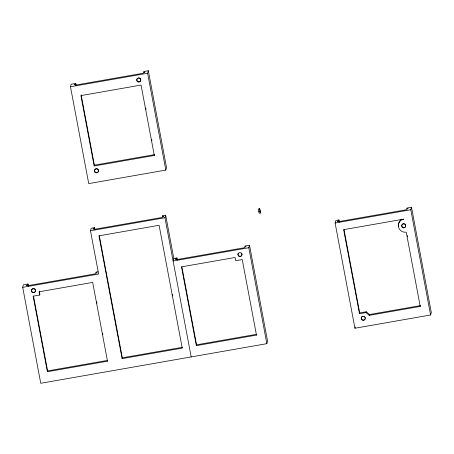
<?xml version="1.0" encoding="UTF-8"?>
<svg xmlns="http://www.w3.org/2000/svg" width="454" height="454" viewBox="0 0 454 454"><rect width="100%" height="100%" fill="white"/><g stroke="black" fill="none" stroke-linecap="round" stroke-linejoin="round"><path stroke-width="0.68" d="M75.756 83.44L75.602 83.984L74.127 84.813L75.432 84.586L75.273 85.159L143.254 73.247L143.419 72.68L144.724 72.447L144.826 72.078L143.583 72.078L143.736 71.528L148.316 70.728L166.527 167.571L165.823 170.091L88.723 183.598L70.484 86.759L71.187 84.24L75.756 83.44L76.017 84.824M249.507 245.211L248.798 247.736L173.11 260.988L173.82 258.474L176.947 257.923L176.793 258.468L175.426 258.928L175.318 259.296L176.629 259.069L176.464 259.643L244.451 247.736L244.61 247.163L245.915 246.936L246.023 246.562L244.78 246.562L244.933 246.017L249.507 245.211L267.554 341.153L266.844 343.672L40.746 383.272L22.7 287.331L23.409 284.811L27.983 284.011L28.375 286.094M28.091 285.946L27.983 284.011M47.375 371.718L47.602 370.918L107.74 360.38L107.513 361.185L47.375 371.718L33.142 296.173L39.68 295.032L39.907 294.226L39.299 290.997M94.398 165.177L154.536 154.644L154.315 155.45L94.171 165.982L94.398 165.177L81.141 94.801M94.67 229.605L94.563 227.664L91.192 228.254L90.477 230.774L98.626 274.034L22.7 287.331M165.823 170.091L147.607 73.247L148.316 70.728M122.103 358.637L98.966 235.83L159.104 225.292L182.241 348.099L122.103 358.637L122.325 357.831L99.324 235.717M173.82 258.474L165.67 215.213L162.543 215.758L162.39 216.303L163.633 216.303L163.525 216.677L162.22 216.904L162.061 217.477L94.074 229.383L94.239 228.81L92.928 229.043L94.409 228.214M191.185 356.923L164.961 217.727L165.67 215.213M196.565 344.83L256.703 334.297L256.476 335.097L196.338 345.63L196.565 344.83L181.855 266.753M338.945 219.946L338.792 220.491L337.316 221.319L338.622 221.092L338.463 221.66L406.444 209.754L406.608 209.181L407.913 208.953L408.015 208.579L406.773 208.579L406.926 208.034L411.506 207.234L431.3 312.471L430.591 314.991L354.932 328.242L335.109 223.01L335.818 220.491L338.945 219.946L339.337 222.034M359.704 312.919L366.242 311.773L369.465 314.543L420.449 305.616L420.228 306.416L369.238 315.348L366.015 312.573L359.477 313.72L359.704 312.919L344.001 229.548M366.015 312.573L366.242 311.773M369.238 315.348L369.465 314.543M398.47 226.79L398.697 225.984M430.591 314.991L410.796 209.754L411.506 207.234M354.932 328.242L355.283 326.982M27.83 284.556L26.355 285.384L27.66 285.157L27.501 285.731L95.482 273.819L95.646 273.251L96.952 273.019L97.06 272.65L95.817 272.65L95.97 272.099L97.99 271.747M70.484 86.759L147.607 73.247M90.477 230.774L164.961 217.727M259.688 208.795L258.383 209.022L259.172 213.215L260.477 212.988L259.688 208.795L260.477 212.988M258.899 211.49L260.204 211.263M258.962 211.814L260.267 211.581M335.109 223.01L410.796 209.754M122.325 357.831L182.463 347.299M407.249 235.524L407.51 236.914M420.228 306.416L406.239 232.164A6.725 6.617 15.7 0 1 398.567 227.21A6.725 6.617 15.7 0 1 402.936 219.339L403.782 219.123L343.644 229.656L359.477 313.72M338.792 220.491L339.053 221.881M248.798 247.736L266.844 343.672M256.476 335.097L242.249 259.552L235.711 260.698L235.104 257.469L181.498 266.861L196.338 345.63M176.947 257.923L177.338 260.006M176.793 258.468L177.054 259.858M145.745 107.961L146.006 109.352M151.647 139.316L151.914 140.712M154.315 155.45L141.052 85.068L80.914 95.601L94.171 165.982M162.543 215.758L162.804 217.148M172.531 294.567L172.792 295.957M75.602 83.984L75.863 85.375M94.563 227.664L94.954 229.752M96.708 301.825L96.969 303.221M102.615 333.196L102.882 334.592M107.513 361.185L92.673 282.411L39.072 291.803L39.68 295.032M33.5 296.065L47.602 370.918M35.35 289.607A1.998 1.964 15.7 0 1 34.249 292.291A1.998 1.964 15.7 0 1 31.627 290.952A1.998 1.964 15.7 0 1 33.182 288.506M33.704 288.483A1.998 1.964 15.7 0 1 34.215 288.591M34.674 288.829A1.998 1.964 15.7 0 1 35.066 289.175M241.551 253.014A1.998 1.964 15.7 0 1 241.46 255.67A1.998 1.964 15.7 0 1 238.77 255.789A1.998 1.964 15.7 0 1 238.39 253.15M405.745 225.252A1.998 1.964 15.7 0 1 403.118 227.448A1.998 1.964 15.7 0 1 402.488 224.089M402.925 223.816A1.998 1.964 15.7 0 1 404.446 223.748M404.911 223.987A1.998 1.964 15.7 0 1 405.581 224.764M365.249 318.521A1.998 1.964 15.7 0 1 362.332 319.769A1.998 1.964 15.7 0 1 361.9 316.648M362.093 316.489A1.998 1.964 15.7 0 1 362.644 316.2M363.995 316.222A1.998 1.964 15.7 0 1 364.329 316.381M365.027 317.085A1.998 1.964 15.7 0 1 365.254 317.664M398.595 225.133A6.725 6.617 15.7 0 1 400.905 219.787M140.802 79.45A1.998 1.964 15.7 0 1 138.181 81.641A1.998 1.964 15.7 0 1 137.545 78.287M137.982 78.014A1.998 1.964 15.7 0 1 138.476 77.855M138.998 77.833A1.998 1.964 15.7 0 1 139.509 77.946M139.974 78.179A1.998 1.964 15.7 0 1 140.644 78.962M98.512 170.233A1.998 1.964 15.7 0 1 95.885 172.424A1.998 1.964 15.7 0 1 95.255 169.07M95.692 168.792A1.998 1.964 15.7 0 1 96.186 168.638M96.708 168.616A1.998 1.964 15.7 0 1 97.213 168.723M97.678 168.962A1.998 1.964 15.7 0 1 98.348 169.739M31.933 292.053A1.998 1.964 15.7 0 0 35.333 291.457A1.998 1.964 15.7 0 0 33.085 288.846A1.998 1.964 15.7 0 0 31.933 292.053M238.424 255.886A1.998 1.964 15.7 0 0 241.817 255.296A1.998 1.964 15.7 0 0 239.576 252.685A1.998 1.964 15.7 0 0 238.424 255.886M402.17 227.204A1.998 1.964 15.7 0 0 405.57 226.614A1.998 1.964 15.7 0 0 403.322 224.004A1.998 1.964 15.7 0 0 402.17 227.204M361.759 319.741A1.998 1.964 15.7 0 0 365.118 318.98A1.998 1.964 15.7 0 0 362.746 316.483A1.998 1.964 15.7 0 0 361.759 319.741M137.233 81.402A1.998 1.964 15.7 0 0 140.627 80.806A1.998 1.964 15.7 0 0 138.379 78.202A1.998 1.964 15.7 0 0 137.233 81.402M94.937 172.179A1.998 1.964 15.7 0 0 98.336 171.589A1.998 1.964 15.7 0 0 96.089 168.979A1.998 1.964 15.7 0 0 94.937 172.179"/></g></svg>
